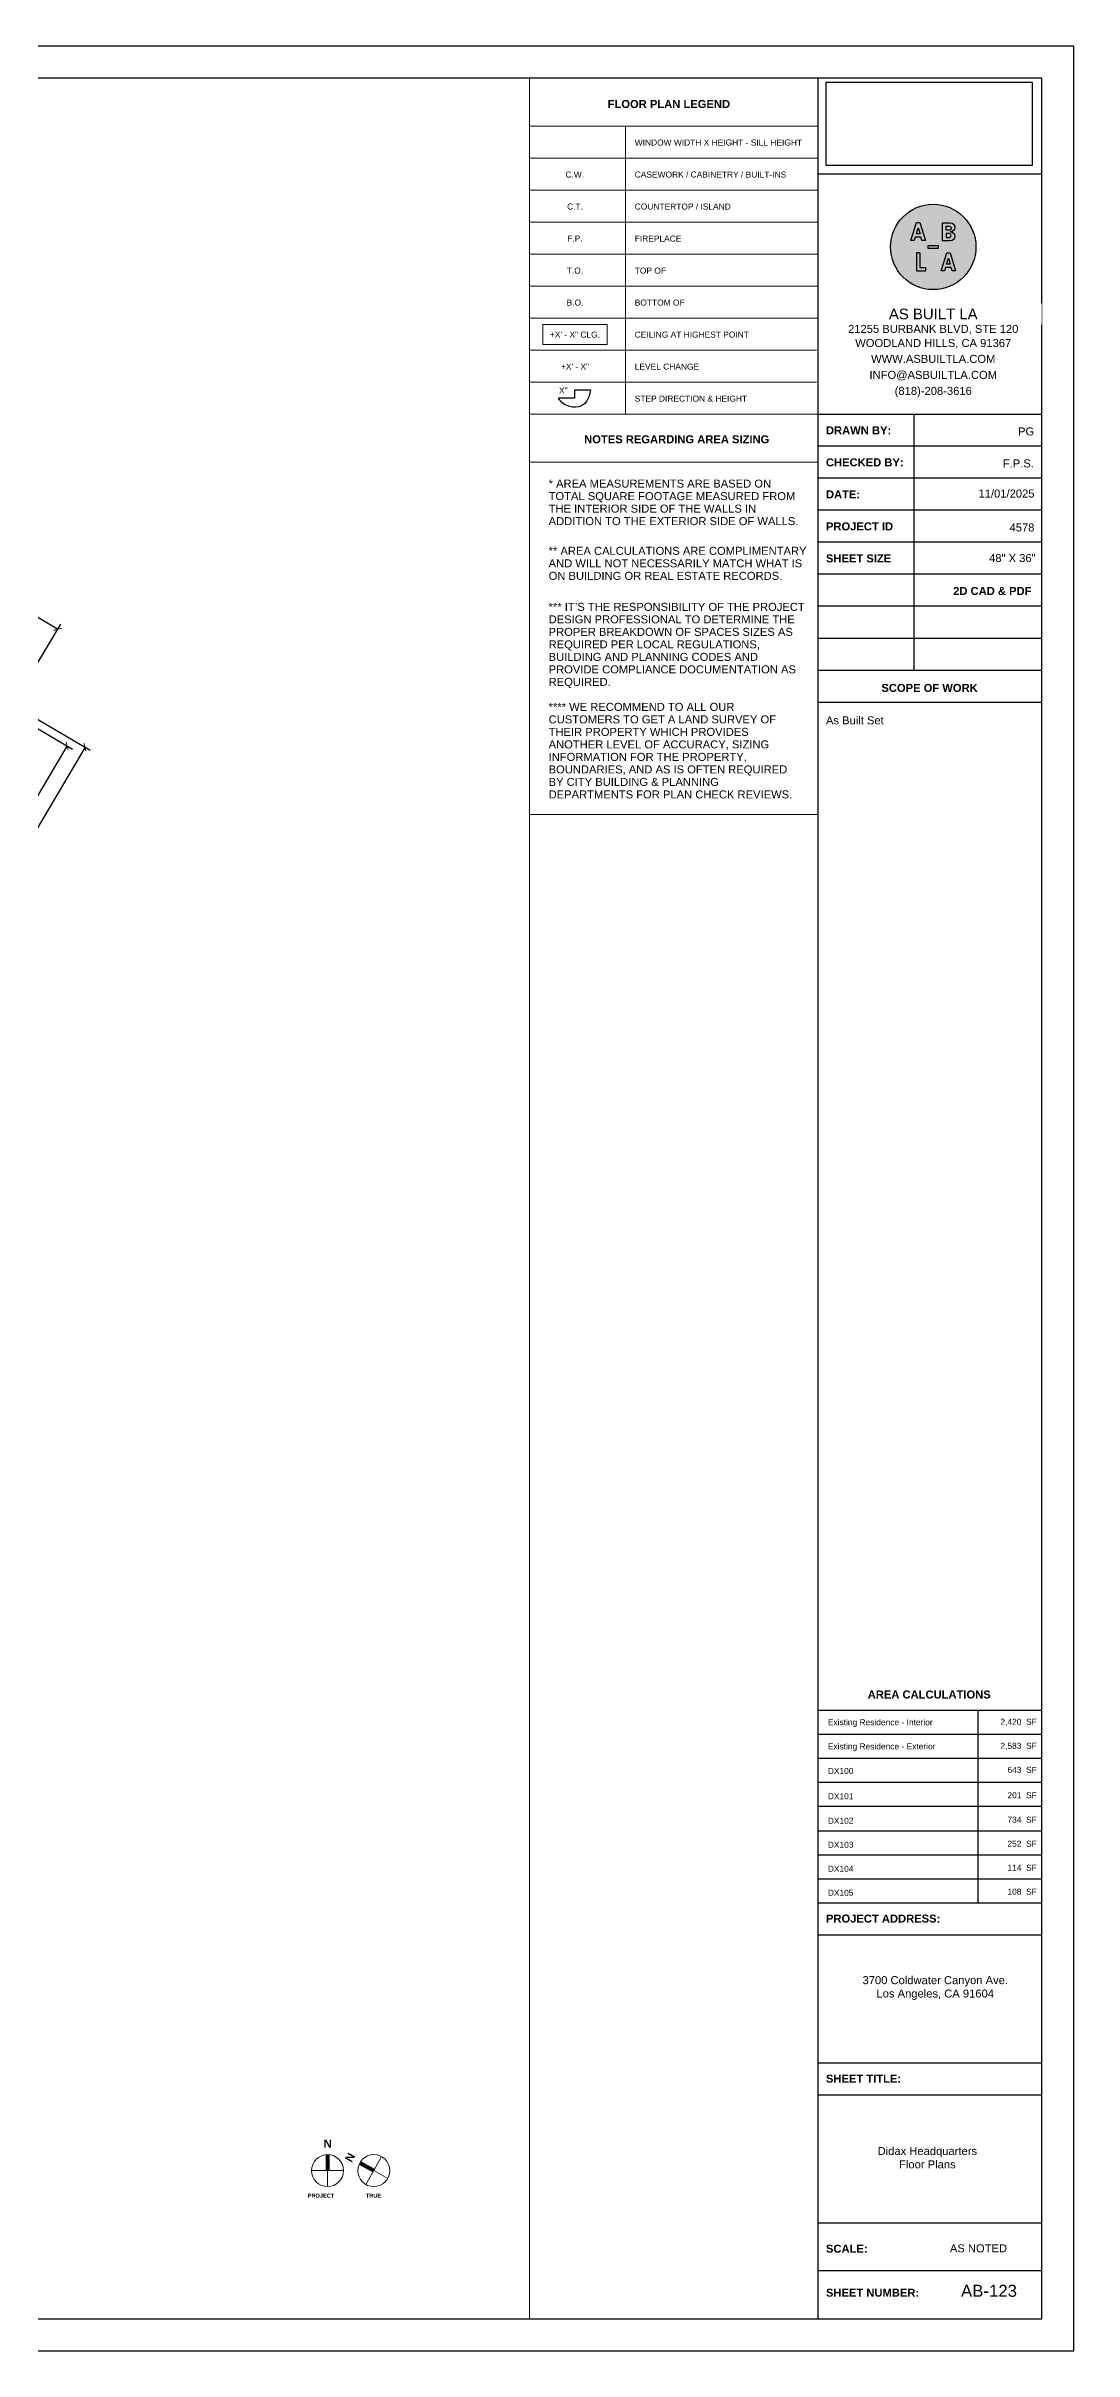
# Model space of a CAD drawing. Header units: inches. Extents: x -2078 to 106214, y -964 to 6385.
# Drawn here: x 93828 to 94598, y 2929 to 4657 of the extents above; entities that cross this region are included whole.
import ezdxf

# ---------------------------------------------------------------- set-up
doc = ezdxf.new("R2010")
doc.units = ezdxf.units.IN
doc.header["$MEASUREMENT"] = 0
doc.set_wipeout_variables(frame=1)
for name, color, linetype, lineweight in [('A-ANNO', 2, 'Continuous', 5), ('A-ANNO-DIMS', 1, 'Continuous', 9), ('A-DETAIL-2', 20, 'Continuous', 25)]:
    doc.layers.add(name, color=color, linetype=linetype, lineweight=lineweight)
doc.layers.add('A-HATCH', color=9, linetype='Continuous')
doc.layers.add('A-TB', color=7, linetype='Continuous')
doc.styles.add('Arial_3', font='arial.ttf', dxfattribs={"height": 0.125})
doc.styles.add('Arial_4', font='arial.ttf', dxfattribs={"height": 3})
doc.styles.add('Arial_5', font='arial.ttf', dxfattribs={"height": 0.09375})
doc.styles.add('Arial_B_2', font='arialbd.ttf', dxfattribs={"height": 0.125})
doc.styles.add('Arial_B_3', font='arialbd.ttf', dxfattribs={"height": 0.0625})
doc.styles.add('Jay Cad', font='arial.ttf', dxfattribs={"height": 0.125})
doc.styles.add('JC', font='arial.ttf', dxfattribs={"height": 0.125})
doc.dimstyles.new('Jay Cad - DIMS', dxfattribs={"dimtxt": 0.125, "dimasz": 0.09375, "dimexe": 0.09375, "dimexo": 0.09375, "dimgap": 0.046875, "dimtad": 1, "dimdec": 1, "dimzin": 0, "dimdsep": 46, "dimlunit": 4, "dimtxsty": 'Jay Cad', "dimblk": 'ARCHTICK', "dimcen": 0.09, "dimclrd": 1, "dimclre": 1, "dimclrt": 256, "dimadec": 0, "dimazin": 0, "dimtfac": 1, "dimtdec": 1, "dimtofl": 0, "dimtmove": 1, "dimatfit": 3, "dimfxl": 1, "dimtolj": 1, "dimtzin": 0, "dimarcsym": 0})
picture_1 = doc.add_image_def('image1.png', size_in_pixel=(151, 61))

# ---------------------------------------------------------------- blocks, each defined once
blk = doc.blocks.new('JC_TB_48x36 - JC_TB_4836-1441736-Floor Plans')
at = {"layer": 'A-TB'}
for p, q in [((47.997, 24.012), (-0.003, 24.012)), ((47.997, -11.988), (47.997, 24.012)), ((47.497, 23.512), (0.747, 23.512)), ((47.497, 15.262), (43.997, 15.262)), ((47.497, 14.762), (43.997, 14.762)), ((47.497, 14.262), (43.997, 14.262)), ((43.997, -9.988), (47.497, -9.988)), ((47.497, -10.738), (43.997, -10.738)), ((0.747, -11.488), (47.497, -11.488)), ((-0.003, -11.988), (47.997, -11.988))]:
    blk.add_line(p, q, dxfattribs=at)
at = {"layer": 'A-TB', "char_height": 0.125, "attachment_point": 1, "bg_fill": 3, "box_fill_scale": 1.25, "bg_fill_color": 256, "bg_fill_true_color": 13158600, "bg_fill_transparency": 0}
for s, insert, width, style in [('DRAWN BY:', (44.126, 18.073), 1.22463, 'Arial_B_2'), ('CHECKED BY:', (44.126, 17.573), 1.4645, 'Arial_B_2'), ('DATE:', (44.126, 17.073), 0.63441, 'Arial_B_2'), ('PROJECT ID', (44.126, 16.573), 1.26566, 'Arial_B_2'), ('SHEET SIZE', (44.126, 16.073), 1.23725, 'Arial_B_2'), ('48" X 36"', (46.673, 16.078), 0.87428, 'Arial_3'), ('SCOPE OF WORK', (44.992, 14.05), 1.82747, 'Arial_B_2'), ('PROJECT ADDRESS:', (44.126, -5.172), 2.14941, 'Arial_B_2'), ('SHEET TITLE:', (44.126, -7.672), 1.42031, 'Arial_B_2'), ('SCALE:', (44.126, -10.328), 0.77959, 'Arial_B_2'), ('AS NOTED', (46.061, -10.323), 1.08259, 'Arial_3'), ('SHEET NUMBER:', (44.126, -11.016), 1.76434, 'Arial_B_2')]:
    blk.add_mtext(s, dxfattribs=dict(at, insert=insert, width=width, style=style))
at = {"layer": 'A-TB'}
for p, q in [((43.997, 23.512), (43.997, -11.488)), ((47.497, -11.488), (47.497, 23.512)), ((47.497, 18.262), (43.997, 18.262)), ((45.497, 18.262), (45.497, 14.262)), ((47.497, 17.762), (43.997, 17.762)), ((47.497, 17.262), (43.997, 17.262)), ((47.497, 16.762), (43.997, 16.762)), ((47.497, 16.262), (43.997, 16.262)), ((47.497, 15.762), (43.997, 15.762)), ((47.497, 13.762), (43.997, 13.762)), ((43.997, -4.988), (47.497, -4.988)), ((43.997, -5.488), (47.497, -5.488)), ((43.997, -7.488), (47.497, -7.488)), ((43.997, -7.988), (47.497, -7.988))]:
    blk.add_line(p, q, dxfattribs=at)
blk = doc.blocks.new('Logo - ABLA - CAD Format')
at = {"layer": 'A-HATCH', "true_color": 0xc9ee63}
h = blk.add_hatch(color=71, dxfattribs=at)
h.dxf.hatch_style = 1
h.paths.add_polyline_path([(-0.71, 0.89), (-0.79, 0.62), (-0.62, 0.62)], flags=0)
h.paths.add_polyline_path([(0.6, 0.78), (0.74, 0.78, 1), (0.74, 0.98), (0.6, 0.98)], flags=0)
h.paths.add_polyline_path([(0.6, 0.44), (0.74, 0.44, 1), (0.74, 0.63), (0.6, 0.63)], flags=0)
h.paths.add_polyline_path([(0.62, -0.8), (0.79, -0.8), (0.71, -0.53)], flags=0)
h.paths.add_polyline_path([(-2, 0, 1), (2, 0, 1)])
h.paths.add_polyline_path([(0.8, 0.28), (0.44, 0.28), (0.44, 1.13), (0.8, 1.13, -1), (0.8, 0.71, -1)], flags=16)
h.paths.add_polyline_path([(0.74, 0.44), (0.6, 0.44), (0.6, 0.63), (0.74, 0.63, -1)], flags=0)
h.paths.add_polyline_path([(0.79, -0.27), (1.05, -1.12), (0.89, -1.12), (0.84, -0.96), (0.58, -0.96), (0.53, -1.12), (0.37, -1.12), (0.63, -0.27)], flags=16)
h.paths.add_polyline_path([(0.74, 0.78), (0.6, 0.78), (0.6, 0.98), (0.74, 0.98, -1)], flags=0)
h.paths.add_polyline_path([(0.71, -0.53), (0.79, -0.8), (0.62, -0.8)], flags=0)
h.paths.add_polyline_path([(0.25, 0.06), (0.25, -0.06), (-0.25, -0.06), (-0.25, 0.06)], flags=16)
h.paths.add_polyline_path([(-0.37, 0.3), (-0.53, 0.3), (-0.58, 0.46), (-0.84, 0.46), (-0.89, 0.3), (-1.05, 0.3), (-0.79, 1.15), (-0.63, 1.15)], flags=16)
h.paths.add_polyline_path([(-0.63, -0.27), (-0.63, -0.96), (-0.37, -0.96), (-0.37, -1.12), (-0.79, -1.12), (-0.79, -0.27)], flags=16)
h.paths.add_polyline_path([(-0.62, 0.62), (-0.79, 0.62), (-0.71, 0.89)], flags=0)
at = {"layer": 'A-HATCH'}
h = blk.add_hatch(color=250, dxfattribs=at)
h.dxf.hatch_style = 1
h.paths.add_polyline_path([(-0.63, 1.15), (-0.79, 1.15), (-1.05, 0.3), (-0.89, 0.3), (-0.84, 0.46), (-0.58, 0.46), (-0.53, 0.3), (-0.37, 0.3)])
h.paths.add_polyline_path([(-0.62, 0.62), (-0.79, 0.62), (-0.71, 0.89)], flags=16)
h.paths.add_polyline_path([(0.44, 0.28), (0.8, 0.28, 1), (0.8, 0.71, 1), (0.8, 1.13), (0.44, 1.13)])
h.paths.add_polyline_path([(0.6, 0.44), (0.6, 0.63), (0.74, 0.63, -1), (0.74, 0.44)], flags=16)
h.paths.add_polyline_path([(0.6, 0.78), (0.6, 0.98), (0.74, 0.98, -1), (0.74, 0.78)], flags=16)
h.paths.add_polyline_path([(0.37, -1.12), (0.53, -1.12), (0.58, -0.96), (0.84, -0.96), (0.89, -1.12), (1.05, -1.12), (0.79, -0.27), (0.63, -0.27)])
h.paths.add_polyline_path([(0.71, -0.53), (0.79, -0.8), (0.62, -0.8)], flags=16)
h.paths.add_polyline_path([(0.25, -0.06), (0.25, 0.06), (-0.25, 0.06), (-0.25, -0.06)])
h.paths.add_polyline_path([(-0.79, -1.12), (-0.37, -1.12), (-0.37, -0.96), (-0.63, -0.96), (-0.63, -0.27), (-0.79, -0.27)])
at = {"layer": 'A-HATCH', "true_color": 0xc9ee63}
h = blk.add_hatch(color=71, dxfattribs=at)
h.dxf.hatch_style = 1
h.paths.add_polyline_path([(-0.71, 0.89), (-0.79, 0.62), (-0.62, 0.62)])
h.paths.add_polyline_path([(0.74, 0.78, 1), (0.74, 0.98), (0.6, 0.98), (0.6, 0.78)])
h.paths.add_polyline_path([(0.6, 0.63), (0.6, 0.44), (0.74, 0.44, 1), (0.74, 0.63)])
h.paths.add_polyline_path([(0.62, -0.8), (0.79, -0.8), (0.71, -0.53)])
blk.add_circle((0, 0), 2)
at = {"layer": 'A-HATCH', "color": 250}
for points in [[(-0.63, 1.15), (-0.37, 0.3), (-0.53, 0.3), (-0.58, 0.46), (-0.84, 0.46), (-0.89, 0.3), (-1.05, 0.3), (-0.79, 1.15)], [(-0.71, 0.89), (-0.62, 0.62), (-0.79, 0.62)], [(0.25, 0.06), (-0.25, 0.06), (-0.25, -0.06), (0.25, -0.06)], [(0.79, -0.27), (1.05, -1.12), (0.89, -1.12), (0.84, -0.96), (0.58, -0.96), (0.53, -1.12), (0.37, -1.12), (0.63, -0.27)], [(0.71, -0.53), (0.79, -0.8), (0.62, -0.8)]]:
    blk.add_lwpolyline(points, close=True, dxfattribs=at)
for points in [[(0.8, 0.71, -1), (0.8, 0.28), (0.44, 0.28), (0.44, 1.13), (0.8, 1.13, -1)], [(0.6, 0.98), (0.74, 0.98, -1), (0.74, 0.78), (0.6, 0.78)], [(0.6, 0.44), (0.74, 0.44, 1), (0.74, 0.63), (0.6, 0.63)]]:
    blk.add_lwpolyline(points, format="xyb", close=True, dxfattribs=at)
for points in [[(-0.79, -0.27), (-0.79, -1.12), (-0.37, -1.12)], [(-0.63, -0.27), (-0.79, -0.27)], [(-0.63, -0.27), (-0.63, -0.96), (-0.37, -0.96)], [(-0.37, -0.96), (-0.37, -1.12)]]:
    blk.add_lwpolyline(points, dxfattribs=at)
blk = doc.blocks.new('TB-INFO-ABLA')
blk.add_wipeout([(168, 180), (168, 0), (0, 0), (0, 180)])
blk.add_wipeout([(168, 180), (168, 0), (0, 0), (0, 180)])
at = {"xscale": 16, "yscale": 16, "zscale": 16}
blk.add_blockref('Logo - ABLA - CAD Format', (86.6, 125.4), dxfattribs=at)
at = {"char_height": 6, "width": 168.619, "attachment_point": 2, "style": 'JC', "bg_fill": 2}
for s, insert in [('21255 BURBANK BLVD, STE 120', (86.6, 67)), ('(818)-208-3616', (86.6, 20.5))]:
    blk.add_mtext(s, dxfattribs=dict(at, insert=insert))
for s, insert in [('WOODLAND HILLS, CA 91367', (86.6, 56.4)), ('INFO@ASBUILTLA.COM', (86.6, 32.5))]:
    blk.add_mtext(s, dxfattribs=dict(at, insert=insert))
at = {"insert": (86.6, 44.5), "char_height": 6, "width": 168.619, "attachment_point": 2, "style": 'JC', "bg_fill": 2}
blk.add_mtext('WWW.ASBUILTLA.COM', dxfattribs=at)
blk.add_lwpolyline([(168, 180), (0, 180), (0, 0), (168, 0)], close=True)
at = {"insert": (86.6, 75.1), "char_height": 8, "width": 154.347, "attachment_point": 5, "style": 'JC', "bg_fill": 2}
blk.add_mtext('AS BUILT LA ', dxfattribs=at)
blk = doc.blocks.new('_ArchTick')
at = {"color": 0, "linetype": 'ByBlock', "const_width": 0.15}
blk.add_lwpolyline([(-0.5, -0.5), (0.5, 0.5)], dxfattribs=at)
blk = doc.blocks.new('*D3272')
at = {"layer": 'A-ANNO-DIMS', "color": 1, "lineweight": -2, "transparency": 16777216}
for p, q in [((93798.4, 4158.5), (93847.3, 4129.6)), ((93633.3, 3776.3), (93843.4, 4131.9)), ((93587.3, 3803.5), (93637.2, 3774))]:
    blk.add_line(p, q, dxfattribs=at)
at = {"layer": 'Defpoints', "color": 0, "transparency": 16777216}
for p in [(93794.5, 4160.8), (93843.4, 4131.9), (93583.4, 3805.8)]:
    blk.add_point(p, dxfattribs=at)
at = {"layer": 'A-ANNO-DIMS', "color": 1, "lineweight": -2, "transparency": 16777216, "xscale": 4.5, "yscale": 4.5, "zscale": 4.5}
for p, rotation in [((93843.4, 4131.9), 59.42223948913379), ((93633.3, 3776.3), 239.4222394891338)]:
    blk.add_blockref('_ArchTick', p, dxfattribs=dict(at, rotation=rotation))
at = {"layer": 'A-ANNO-DIMS', "color": 2, "transparency": 16777216, "insert": (93733.8, 3956.8), "char_height": 6, "width": 0.487, "attachment_point": 5, "rotation": 59.4222, "style": 'Jay Cad'}
blk.add_mtext('\\A1;34\'-5"', dxfattribs=at)
blk = doc.blocks.new('*D3289')
at = {"layer": 'A-ANNO-DIMS', "color": 1, "lineweight": -2, "transparency": 16777216}
for p, q in [((93806.6, 4160.6), (93860.7, 4128.7)), ((93856.8, 4131), (93641.9, 3767.3)), ((93590.7, 3797.6), (93645.8, 3765))]:
    blk.add_line(p, q, dxfattribs=at)
at = {"layer": 'Defpoints', "color": 0, "transparency": 16777216}
for p in [(93802.7, 4162.9), (93586.9, 3799.9), (93641.9, 3767.3)]:
    blk.add_point(p, dxfattribs=at)
at = {"layer": 'A-ANNO-DIMS', "color": 1, "lineweight": -2, "transparency": 16777216, "xscale": 4.5, "yscale": 4.5, "zscale": 4.5}
for p, rotation in [((93856.8, 4131), 59.42223948913381), ((93641.9, 3767.3), 239.4222394891338)]:
    blk.add_blockref('_ArchTick', p, dxfattribs=dict(at, rotation=rotation))
at = {"layer": 'A-ANNO-DIMS', "color": 2, "transparency": 16777216, "insert": (93744.8, 3951.8), "char_height": 6, "width": 0.749, "attachment_point": 5, "rotation": 59.4222, "style": 'Jay Cad'}
blk.add_mtext('\\A1;35\'-2"', dxfattribs=at)
blk = doc.blocks.new('*D3290')
at = {"layer": 'A-ANNO-DIMS', "color": 1, "lineweight": -2, "transparency": 16777216}
for p, q in [((93539.8, 4323.5), (93573.8, 4380.7)), ((93836.3, 4219.4), (93571.5, 4376.8)), ((93805, 4166.8), (93838.6, 4223.3))]:
    blk.add_line(p, q, dxfattribs=at)
at = {"layer": 'Defpoints', "color": 0, "transparency": 16777216}
for p in [(93571.5, 4376.8), (93537.5, 4319.6), (93802.7, 4162.9)]:
    blk.add_point(p, dxfattribs=at)
at = {"layer": 'A-ANNO-DIMS', "color": 1, "lineweight": -2, "transparency": 16777216, "xscale": 4.5, "yscale": 4.5, "zscale": 4.5}
for p, rotation in [((93571.5, 4376.8), 149.2664594864325), ((93836.3, 4219.4), 329.2664594864324)]:
    blk.add_blockref('_ArchTick', p, dxfattribs=dict(at, rotation=rotation))
at = {"layer": 'A-ANNO-DIMS', "color": 2, "transparency": 16777216, "insert": (93706.6, 4302.7), "char_height": 6, "width": 0.487, "attachment_point": 5, "rotation": 329.2665, "style": 'Jay Cad'}
blk.add_mtext('\\A1;25\'-8"', dxfattribs=at)
blk = doc.blocks.new('north arrow - north arrow-1258243-Floor Plans')
at = {"layer": 'A-ANNO'}
h = blk.add_hatch(color=256, dxfattribs=at)
edge = h.paths.add_edge_path()
edge.add_line((0.031, 0), (-0.031, 0))
edge.add_line((-0.031, 0), (-0.031, 0.248))
edge.add_arc((0, 0), 0.25, 82.8192, 97.1808, ccw=False)
edge.add_line((0.031, 0.248), (0.031, 0))
at = {"layer": 'A-ANNO', "lineweight": 20}
for q in [(-0.25, 0), (0.25, 0), (0, -0.25)]:
    blk.add_line((0, 0), q, dxfattribs=at)
at = {"layer": 'A-ANNO'}
blk.add_circle((0, 0), 0.25, dxfattribs=at)
at = {"layer": 'A-ANNO', "insert": (-0.062, 0.486), "char_height": 0.125, "width": 0.1515, "attachment_point": 1, "style": 'Arial_B_2', "bg_fill": 3, "box_fill_scale": 1.25, "bg_fill_color": 256, "bg_fill_true_color": 13158600, "bg_fill_transparency": 0}
blk.add_mtext('\\fArial|b1|i0|c0|p34|;N', dxfattribs=at)

msp = doc.modelspace()

# ---------------------------------------------------------------- linework, layer by layer
at = {"layer": 'A-ANNO', "lineweight": 9}
for p, q in [((94405.88, 4632.663), (94189.88, 4632.663)), ((94189.88, 4632.663), (94189.88, 4380.663)), ((94189.88, 4632.663), (94189.88, 2952.663)), ((94405.88, 4596.663), (94189.88, 4596.663)), ((94261.88, 4596.663), (94261.88, 4380.663)), ((94405.88, 4572.663), (94189.88, 4572.663)), ((94405.88, 4548.663), (94189.88, 4548.663)), ((94405.88, 4308.663), (94405.88, 4560.663)), ((94405.88, 4560.663), (94405.88, 4524.663)), ((94405.88, 4524.663), (94189.88, 4524.663)), ((94405.88, 4500.663), (94189.88, 4500.663)), ((94405.88, 4476.663), (94189.88, 4476.663)), ((94405.88, 4452.663), (94189.88, 4452.663)), ((94405.88, 4428.663), (94189.88, 4428.663)), ((94405.88, 4404.663), (94189.88, 4404.663)), ((94405.88, 4380.663), (94189.88, 4380.663)), ((94189.88, 4380.663), (94189.88, 4080.663)), ((94405.88, 4380.663), (94189.88, 4380.663)), ((94189.88, 4344.663), (94405.88, 4344.663)), ((94189.88, 4080.663), (94405.88, 4080.663))]:
    msp.add_line(p, q, dxfattribs=at)
at = {"layer": 'A-DETAIL-2'}
for p, q in [((94223.714, 4392.709), (94211.714, 4392.709)), ((94235.714, 4398.582), (94223.714, 4398.582)), ((94223.714, 4398.582), (94223.714, 4392.709))]:
    msp.add_line(p, q, dxfattribs=at)
msp.add_open_spline([(94235.714, 4398.582), (94233.092, 4385.097), (94219.815, 4385.097), (94213.634, 4389.146), (94211.714, 4392.709)], degree=3, knots=[0, 0, 0, 0, 0.0199103671, 0.0342127174, 0.0342127174, 0.0342127174, 0.0342127174], dxfattribs=at)

# ---------------------------------------------------------------- texts
at = {"layer": 'A-ANNO', "lineweight": 50, "char_height": 6, "attachment_point": 1}
for s, insert, width, style in [('FLOOR PLAN LEGEND', (94248.478, 4616.231), 110.595, 'Arial_B_2'), ('NOTES REGARDING AREA SIZING', (94230.867, 4364.886), 166.4985, 'Arial_B_2'), ('* AREA MEASUREMENTS ARE BASED ON ', (94204.242, 4331.643), 205.131, 'Arial_3'), ('TOTAL SQUARE FOOTAGE MEASURED FROM ', (94204.242, 4322.268), 226.7955, 'Arial_3'), ('ADDITION TO THE EXTERIOR SIDE OF WALLS.', (94204.242, 4303.518), 227.4015, 'Arial_3'), ('THE INTERIOR SIDE OF THE WALLS IN ', (94204.242, 4312.893), 192.102, 'Arial_3'), ('AND WILL NOT NECESSARILY MATCH WHAT IS ', (94204.242, 4271.87), 234.0675, 'Arial_3'), ('** AREA CALCULATIONS ARE COMPLIMENTARY ', (94204.242, 4281.245), 236.946, 'Arial_3'), ('ON BUILDING OR REAL ESTATE RECORDS.', (94204.242, 4262.495), 212.2515, 'Arial_3'), ('2D CAD & PDF', (94507.422, 4251.147), 70.4475, 'Arial_B_2'), ('*** IT', (94204.242, 4239.247), 23.7855, 'Arial_3'), ('’', (94223.867, 4239.247), 2.2725, 'Arial_3'), ('S THE RESPONSIBILITY OF THE PROJECT ', (94225.742, 4239.247), 209.979, 'Arial_3'), ('DESIGN PROFESSIONAL TO DETERMINE THE ', (94204.242, 4229.872), 226.4925, 'Arial_3'), ('PROPER BREAKDOWN OF SPACES SIZES AS ', (94204.242, 4220.497), 225.735, 'Arial_3'), ('REQUIRED PER LOCAL REGULATIONS, ', (94204.242, 4211.122), 194.6775, 'Arial_3'), ('BUILDING AND PLANNING CODES AND ', (94204.242, 4201.747), 192.8595, 'Arial_3'), ('PROVIDE COMPLIANCE DOCUMENTATION AS ', (94204.242, 4192.372), 227.25, 'Arial_3'), ('REQUIRED.', (94204.242, 4182.997), 56.358, 'Arial_3'), ('**** WE RECOMMEND TO ALL OUR ', (94204.242, 4164.249), 171.6495, 'Arial_3'), ('CUSTOMERS TO GET A LAND SURVEY OF ', (94204.242, 4154.874), 209.5245, 'Arial_3'), ('ANOTHER LEVEL OF ACCURACY, SIZING ', (94204.242, 4136.124), 203.313, 'Arial_3'), ('THEIR PROPERTY WHICH PROVIDES ', (94204.242, 4145.499), 185.133, 'Arial_3'), ('BOUNDARIES, AND AS IS OFTEN REQUIRED ', (94204.242, 4117.374), 219.8265, 'Arial_3'), ('INFORMATION FOR THE PROPERTY, ', (94204.242, 4126.749), 182.8605, 'Arial_3'), ('BY CITY BUILDING & PLANNING ', (94204.242, 4107.999), 157.7115, 'Arial_3'), ('DEPARTMENTS FOR PLAN CHECK REVIEWS.', (94204.242, 4098.624), 221.796, 'Arial_3')]:
    msp.add_mtext(s, dxfattribs=dict(at, insert=insert, width=width, style=style))
at = {"layer": 'A-ANNO', "char_height": 4.5, "attachment_point": 1, "style": 'Arial_5'}
for s, insert, width in [('WINDOW WIDTH X HEIGHT - SILL HEIGHT', (94268.786, 4586.626), 153.924), ('C.W.', (94216.841, 4562.626), 17.4225), ('CASEWORK / CABINETRY / BUILT-INS', (94268.786, 4562.626), 139.077), ('C.T.', (94218.091, 4538.626), 14.544), ('COUNTERTOP / ISLAND', (94268.786, 4538.626), 88.3245), ('F.P.', (94218.216, 4514.626), 14.0895), ('FIREPLACE', (94268.786, 4514.626), 42.723), ('T.O.', (94217.841, 4490.626), 14.9985), ('TOP OF', (94268.786, 4490.626), 28.785), ('B.O.', (94217.716, 4466.626), 15.453), ('BOTTOM OF ', (94268.786, 4466.626), 48.177), ('+X\' - X" CLG.', (94205.222, 4442.626), 45.753), ('CEILING AT HIGHEST POINT', (94268.786, 4442.626), 104.535), ('+X\' - X"', (94213.466, 4418.626), 25.6035), ('LEVEL CHANGE', (94268.786, 4418.626), 59.2365), ('X"', (94212.03, 4400.745), 7.7265), ('STEP DIRECTION & HEIGHT', (94268.786, 4394.626), 103.02)]:
    msp.add_mtext(s, dxfattribs=dict(at, insert=insert, width=width))
at = {"layer": 'A-TB', "attachment_point": 1, "bg_fill": 3, "box_fill_scale": 1.25, "bg_fill_color": 256, "bg_fill_true_color": 13158600, "bg_fill_transparency": 0}
for s, insert, char_height, width, style in [('PG', (94556.018, 4370.778), 6, 14.6955, 'Arial_3'), ('F.P.S.', (94544.642, 4346.778), 6, 28.482, 'Arial_3'), ('4578', (94549.65, 4298.778), 6, 22.422, 'Arial_3'), ('As Built Set', (94412.06, 4154.153), 6, 52.8735, 'Arial_3'), ('\\pi6.03618;3700 Coldwater Canyon Ave. \\P\\pi16.48502;Los Angeles, CA 91604', (94433.453, 3209.62), 6, 120.02324, 'Arial_3'), ('\\pi7.75673;Didax Headquarters\\P\\pi23.8536;Floor Plans', (94443.032, 3081.536), 6, 89.08918, 'Arial_3'), ('AB-123', (94513.31, 2978.229), 9, 50.904, 'Arial_4')]:
    msp.add_mtext(s, dxfattribs=dict(at, insert=insert, char_height=char_height, width=width, style=style))

# ---------------------------------------------------------------- next in the draw order: linework, layer by layer
at = {"layer": 'A-ANNO', "lineweight": 9}
msp.add_line((94405.88, 4080.663), (94405.88, 4380.663), dxfattribs=at)

# ---------------------------------------------------------------- next in the draw order: block references
at = {"layer": 'A-TB', "xscale": 48, "yscale": 48, "zscale": 48}
msp.add_blockref('JC_TB_48x36 - JC_TB_4836-1441736-Floor Plans', (92294.03, 3504.063), dxfattribs=at)

# ---------------------------------------------------------------- next in the draw order: linework, layer by layer
at = {"layer": 'A-ANNO', "flags": 128}
msp.add_lwpolyline([(94200.007, 4447.841), (94248.23, 4447.841), (94248.23, 4432.904), (94200.007, 4432.904)], close=True, dxfattribs=at)
at = {"layer": 'A-DETAIL-2'}
for p, q in [((94405.88, 3409.005), (94573.88, 3409.005)), ((94525.88, 3409.005), (94525.88, 3264.663)), ((94405.88, 3391.005), (94573.88, 3391.005)), ((94405.88, 3373.005), (94573.88, 3373.005)), ((94405.88, 3355.005), (94573.88, 3355.005)), ((94405.88, 3337.005), (94573.88, 3337.005)), ((94405.88, 3318.663), (94573.88, 3318.663)), ((94405.88, 3300.663), (94573.88, 3300.663)), ((94405.88, 3282.663), (94573.88, 3282.663)), ((94405.88, 3264.663), (94573.88, 3264.663))]:
    msp.add_line(p, q, dxfattribs=at)

# ---------------------------------------------------------------- next in the draw order: block references
msp.add_blockref('TB-INFO-ABLA', (94405.88, 4380.663))
at = {"layer": 'A-ANNO', "xscale": 48, "yscale": 48, "zscale": 48}
msp.add_blockref('north arrow - north arrow-1258243-Floor Plans', (94038.591, 3063.816), dxfattribs=at)

# ---------------------------------------------------------------- next in the draw order: texts
at = {"layer": 'A-ANNO', "lineweight": 50, "insert": (94443.381, 3423.793), "char_height": 6, "width": 109.383, "attachment_point": 1, "style": 'Arial_B_2'}
msp.add_mtext('AREA CALCULATIONS', dxfattribs=at)
at = {"layer": 'A-ANNO', "char_height": 4.5, "attachment_point": 1, "style": 'Arial_5'}
for s, insert, width in [('Existing Residence - Interior', (94413.469, 3402.25), 95.8995), ('2,420  SF', (94542.831, 3402.559), 33.1785), ('Existing Residence - Exterior', (94413.469, 3384.12), 98.778), ('2,583  SF', (94542.831, 3384.559), 33.1785), ('DX100', (94413.469, 3365.759), 55.6005), ('643  SF', (94548.081, 3366.559), 26.8155), ('DX101', (94413.469, 3346.727), 55.6005), ('201  SF', (94548.081, 3347.526), 26.8155), ('DX102', (94413.469, 3328.385), 55.6005), ('734  SF', (94548.081, 3329.184), 26.8155), ('DX103', (94413.469, 3310.385), 55.9035), ('252  SF', (94548.081, 3311.184), 26.8155), ('DX104', (94413.469, 3292.385), 84.234), ('114  SF', (94548.081, 3293.184), 26.8155), ('DX105', (94413.469, 3274.385), 84.234), ('108  SF', (94548.081, 3275.184), 26.8155)]:
    msp.add_mtext(s, dxfattribs=dict(at, insert=insert, width=width))
at = {"layer": 'A-TB', "insert": (94526.406, 4324.179), "char_height": 6, "width": 41.35169, "attachment_point": 1, "style": 'Arial_3', "bg_fill": 3, "box_fill_scale": 1.25, "bg_fill_color": 256, "bg_fill_true_color": 13158600, "bg_fill_transparency": 0}
msp.add_mtext('11/01/2025', dxfattribs=at)

# ---------------------------------------------------------------- next in the draw order: dimensions: what is measured, and where the dimension line sits
at = {"layer": 'A-ANNO-DIMS'}
for base, p1, p2, angle, override, picture, middle in [((93571.52, 4376.818), (93802.714, 4162.933), (93537.519, 4319.63), 329.266459, {"dimclrt": 2}, '*D3290', (93706.619, 4302.677)), ((93843.437, 4131.902), (93583.42, 3805.832), (93794.482, 4160.828), 59.422239, {"dimclrt": 2}, '*D3272', (93733.813, 3956.822)), ((93641.948, 3767.312), (93802.714, 4162.933), (93586.853, 3799.866), 59.422239, {"dimdec": 0, "dimclrt": 2}, '*D3289', (93744.808, 3951.841))]:
    dim = msp.add_linear_dim(base=base, p1=p1, p2=p2, angle=angle, dimstyle='Jay Cad - DIMS', override=override, dxfattribs=at)
    dim.commit()
    dim.dimension.update_dxf_attribs({"geometry": picture, "text_midpoint": middle})

# ---------------------------------------------------------------- next in the draw order: block references
at = {"layer": 'A-ANNO', "xscale": 48, "yscale": 48, "zscale": 48, "rotation": 60.99999999999881}
msp.add_blockref('north arrow - north arrow-1258243-Floor Plans', (94073.191, 3063.816), dxfattribs=at)

# ---------------------------------------------------------------- next in the draw order: pictures from other files: only their frames are drawn
at = {"color": 7, "true_color": 0xffffff}
image = msp.add_image(picture_1, insert=(94412.217, 4567.228), size_in_units=(154.316, 62.339), dxfattribs=at)
image.dxf.flags = 15

# ---------------------------------------------------------------- next in the draw order: texts
at = {"layer": 'A-ANNO', "char_height": 3, "attachment_point": 1, "style": 'Arial_B_3'}
for s, insert, width in [('PROJECT', (94023.743, 3046.562), 24.543), ('TRUE', (94067.268, 3046.562), 14.241)]:
    msp.add_mtext(s, dxfattribs=dict(at, insert=insert, width=width))

doc.saveas('drawing.dxf')
